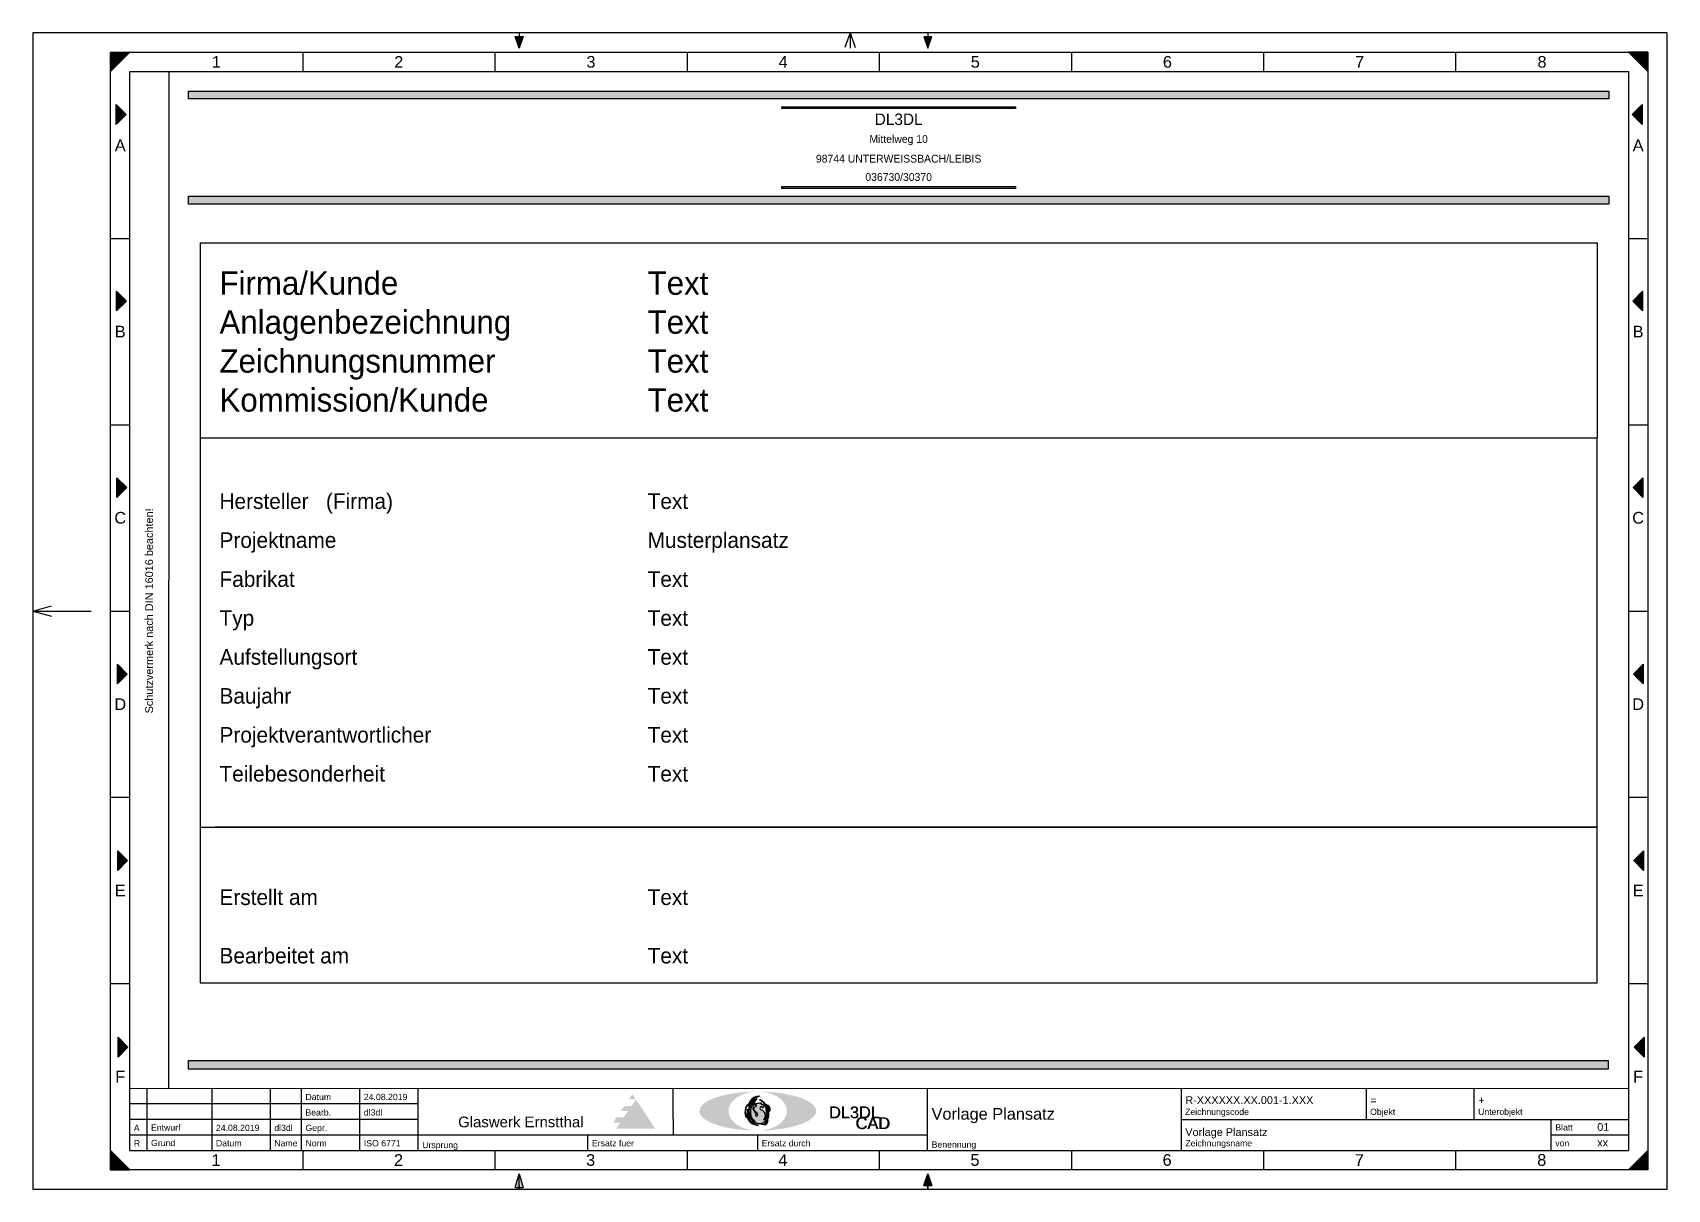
# Model space of a CAD drawing. Header units: millimetres. Extents: x 0 to 1320, y 0 to 297.
# Drawn here: x 0 to 420, y 0 to 297 of the extents above; entities that cross this region are included whole.
import ezdxf
from ezdxf.enums import TextEntityAlignment as Align

# ---------------------------------------------------------------- set-up
doc = ezdxf.new("R2010")
doc.units = ezdxf.units.MM
doc.layers.get('0').update_dxf_attribs({"lineweight": 25, "true_color": 0xffffff})
for name, color, linetype, true_color in [('Blattrand', 2, 'Continuous', 0xffff00), ('DB_Form', 30, 'Continuous', 0xff7f00), ('DB_Logo', 30, 'Continuous', 0xff7f00), ('DB_txt_Vorgabe', 30, 'Continuous', 0xff7f00), ('Dreiecke', 1, 'Continuous', 0xff0000), ('Faltung Lochung', 5, 'Continuous', 0x0000ff), ('Logo', 5, 'Continuous', 0x0000ff), ('Logo GWE1', 78, 'Continuous', 0x132600), ('Logo Text', 1, 'Continuous', 0xff0000), ('Logo_a', 1, 'Continuous', 0xff0000), ('Logo_b', 30, 'Continuous', 0xff7f00), ('Logo_c', 18, 'Continuous', 0x260000), ('pfoenix', 98, 'Continuous', 0x002600), ('PK Text Vorgabe', 1, 'Continuous', 0xff0000), ('Plankopf_elt', 5, 'Continuous', 0x0000ff), ('Rahmen Doppelt', 5, 'Continuous', 0x0000ff), ('Rahmen Raster', 5, 'Continuous', 0x0000ff), ('Rahmen Raster Text', 5, 'Continuous', 0x0000ff), ('Schutzvermerk', 5, 'Continuous', 0x0000ff), ('Zeichnung Raster', 30, 'Continuous', 0xff7f00)]:
    doc.layers.add(name, color=color, linetype=linetype, true_color=true_color)
doc.layers.add('PK Text ausgefuellt', color=98, linetype='Continuous', lineweight=25, true_color=0x002600)
doc.styles.add('textstyle100', font='')
doc.styles.add('textstyle101', font='')
doc.styles.add('textstyle102', font='')
doc.styles.add('textstyle103', font='')
doc.styles.add('textstyle104', font='')
doc.styles.add('textstyle105', font='')
doc.styles.add('textstyle106', font='')
doc.styles.add('textstyle107', font='')
doc.styles.add('textstyle108', font='')
doc.styles.add('textstyle109', font='')
doc.styles.add('textstyle110', font='')
doc.styles.add('textstyle111', font='')
doc.styles.add('textstyle112', font='')
doc.styles.add('textstyle113', font='')
doc.styles.add('textstyle114', font='')
doc.styles.add('textstyle115', font='')
doc.styles.add('textstyle116', font='')
doc.styles.add('textstyle117', font='')
doc.styles.add('textstyle118', font='')
doc.styles.add('textstyle119', font='')
doc.styles.add('textstyle120', font='')
doc.styles.add('textstyle121', font='')
doc.styles.add('textstyle122', font='')
doc.styles.add('textstyle123', font='')
doc.styles.add('textstyle124', font='')
doc.styles.add('textstyle125', font='')
doc.styles.add('textstyle126', font='')
doc.styles.add('textstyle127', font='')
doc.styles.add('textstyle128', font='')
doc.styles.add('textstyle129', font='')
doc.styles.add('textstyle130', font='')
doc.styles.add('textstyle131', font='')
doc.styles.add('textstyle132', font='')
doc.styles.add('textstyle133', font='')
doc.styles.add('textstyle134', font='')
doc.styles.add('textstyle135', font='')
doc.styles.add('textstyle136', font='')
doc.styles.add('textstyle137', font='')
doc.styles.add('textstyle138', font='')
doc.styles.add('textstyle139', font='')
doc.styles.add('textstyle140', font='')
doc.styles.add('textstyle141', font='')
doc.styles.add('textstyle142', font='')
doc.styles.add('textstyle143', font='')
doc.styles.add('textstyle144', font='')
doc.styles.add('textstyle145', font='')
doc.styles.add('textstyle146', font='')
doc.styles.add('textstyle147', font='')
doc.styles.add('textstyle148', font='')
doc.styles.add('textstyle149', font='')
doc.styles.add('textstyle150', font='')
doc.styles.add('textstyle151', font='')
doc.styles.add('textstyle152', font='')
doc.styles.add('textstyle153', font='')
doc.styles.add('textstyle56', font='')
doc.styles.add('textstyle57', font='')
doc.styles.add('textstyle58', font='')
doc.styles.add('textstyle59', font='')
doc.styles.add('textstyle60', font='')
doc.styles.add('textstyle61', font='')
doc.styles.add('textstyle62', font='')
doc.styles.add('textstyle63', font='')
doc.styles.add('textstyle64', font='')
doc.styles.add('textstyle65', font='')
doc.styles.add('textstyle66', font='')
doc.styles.add('textstyle67', font='')
doc.styles.add('textstyle68', font='')
doc.styles.add('textstyle69', font='')
doc.styles.add('textstyle70', font='')
doc.styles.add('textstyle71', font='')
doc.styles.add('textstyle72', font='')
doc.styles.add('textstyle73', font='')
doc.styles.add('textstyle74', font='')
doc.styles.add('textstyle75', font='')
doc.styles.add('textstyle76', font='')
doc.styles.add('textstyle77', font='')
doc.styles.add('textstyle78', font='')
doc.styles.add('textstyle79', font='')
doc.styles.add('textstyle80', font='')
doc.styles.add('textstyle81', font='')
doc.styles.add('textstyle82', font='')
doc.styles.add('textstyle83', font='')
doc.styles.add('textstyle84', font='')
doc.styles.add('textstyle85', font='')
doc.styles.add('textstyle86', font='')
doc.styles.add('textstyle87', font='')
doc.styles.add('textstyle88', font='')
doc.styles.add('textstyle89', font='')
doc.styles.add('textstyle90', font='')
doc.styles.add('textstyle91', font='')
doc.styles.add('textstyle92', font='')
doc.styles.add('textstyle93', font='')
doc.styles.add('textstyle94', font='')
doc.styles.add('textstyle95', font='')
doc.styles.add('textstyle96', font='')
doc.styles.add('textstyle97', font='')
doc.styles.add('textstyle98', font='')
doc.styles.add('textstyle99', font='')
doc.styles.get('textstyle100').set_extended_font_data('Liberation Sans')
doc.styles.get('textstyle101').set_extended_font_data('Liberation Sans')
doc.styles.get('textstyle102').set_extended_font_data('Liberation Sans')
doc.styles.get('textstyle103').set_extended_font_data('Liberation Sans')
doc.styles.get('textstyle104').set_extended_font_data('Liberation Sans')
doc.styles.get('textstyle105').set_extended_font_data('Liberation Sans')
doc.styles.get('textstyle106').set_extended_font_data('Liberation Sans')
doc.styles.get('textstyle107').set_extended_font_data('Liberation Sans')
doc.styles.get('textstyle108').set_extended_font_data('Liberation Sans')
doc.styles.get('textstyle109').set_extended_font_data('Liberation Sans')
doc.styles.get('textstyle110').set_extended_font_data('Liberation Sans')
doc.styles.get('textstyle111').set_extended_font_data('Liberation Sans')
doc.styles.get('textstyle112').set_extended_font_data('Liberation Sans')
doc.styles.get('textstyle113').set_extended_font_data('Liberation Sans')
doc.styles.get('textstyle114').set_extended_font_data('Liberation Sans')
doc.styles.get('textstyle115').set_extended_font_data('Liberation Sans')
doc.styles.get('textstyle116').set_extended_font_data('Liberation Sans')
doc.styles.get('textstyle117').set_extended_font_data('Liberation Sans')
doc.styles.get('textstyle118').set_extended_font_data('Liberation Sans')
doc.styles.get('textstyle119').set_extended_font_data('Liberation Sans')
doc.styles.get('textstyle120').set_extended_font_data('Liberation Sans')
doc.styles.get('textstyle121').set_extended_font_data('Liberation Sans')
doc.styles.get('textstyle122').set_extended_font_data('Liberation Sans')
doc.styles.get('textstyle123').set_extended_font_data('Liberation Sans')
doc.styles.get('textstyle124').set_extended_font_data('Liberation Sans')
doc.styles.get('textstyle125').set_extended_font_data('Liberation Sans')
doc.styles.get('textstyle126').set_extended_font_data('Liberation Sans')
doc.styles.get('textstyle127').set_extended_font_data('Liberation Sans')
doc.styles.get('textstyle128').set_extended_font_data('Liberation Sans')
doc.styles.get('textstyle129').set_extended_font_data('Liberation Sans')
doc.styles.get('textstyle130').set_extended_font_data('Liberation Sans')
doc.styles.get('textstyle131').set_extended_font_data('Liberation Sans')
doc.styles.get('textstyle132').set_extended_font_data('Liberation Sans')
doc.styles.get('textstyle133').set_extended_font_data('Liberation Sans')
doc.styles.get('textstyle134').set_extended_font_data('Liberation Sans')
doc.styles.get('textstyle135').set_extended_font_data('Liberation Sans')
doc.styles.get('textstyle136').set_extended_font_data('LiberationSans-Regular.ttf')
doc.styles.get('textstyle137').set_extended_font_data('Liberation Sans')
doc.styles.get('textstyle138').set_extended_font_data('Liberation Sans')
doc.styles.get('textstyle139').set_extended_font_data('Liberation Sans')
doc.styles.get('textstyle140').set_extended_font_data('Liberation Sans')
doc.styles.get('textstyle141').set_extended_font_data('Liberation Sans')
doc.styles.get('textstyle142').set_extended_font_data('Liberation Sans')
doc.styles.get('textstyle143').set_extended_font_data('Liberation Sans')
doc.styles.get('textstyle144').set_extended_font_data('Liberation Sans')
doc.styles.get('textstyle145').set_extended_font_data('Liberation Sans')
doc.styles.get('textstyle146').set_extended_font_data('Liberation Sans')
doc.styles.get('textstyle147').set_extended_font_data('Liberation Sans')
doc.styles.get('textstyle148').set_extended_font_data('Liberation Sans')
doc.styles.get('textstyle149').set_extended_font_data('Liberation Sans')
doc.styles.get('textstyle150').set_extended_font_data('Liberation Sans')
doc.styles.get('textstyle151').set_extended_font_data('Liberation Sans')
doc.styles.get('textstyle152').set_extended_font_data('Liberation Sans')
doc.styles.get('textstyle153').set_extended_font_data('Liberation Sans')
doc.styles.get('textstyle56').set_extended_font_data('textstyle109')
doc.styles.get('textstyle57').set_extended_font_data('textstyle112')
doc.styles.get('textstyle58').set_extended_font_data('textstyle111')
doc.styles.get('textstyle59').set_extended_font_data('textstyle108')
doc.styles.get('textstyle60').set_extended_font_data('textstyle118')
doc.styles.get('textstyle61').set_extended_font_data('textstyle110')
doc.styles.get('textstyle62').set_extended_font_data('textstyle124')
doc.styles.get('textstyle63').set_extended_font_data('textstyle121')
doc.styles.get('textstyle64').set_extended_font_data('textstyle122')
doc.styles.get('textstyle65').set_extended_font_data('textstyle120')
doc.styles.get('textstyle66').set_extended_font_data('textstyle117')
doc.styles.get('textstyle67').set_extended_font_data('textstyle114')
doc.styles.get('textstyle68').set_extended_font_data('textstyle119')
doc.styles.get('textstyle69').set_extended_font_data('textstyle116')
doc.styles.get('textstyle70').set_extended_font_data('textstyle113')
doc.styles.get('textstyle71').set_extended_font_data('textstyle123')
doc.styles.get('textstyle72').set_extended_font_data('textstyle115')
doc.styles.get('textstyle73').set_extended_font_data('textstyle130')
doc.styles.get('textstyle74').set_extended_font_data('textstyle131')
doc.styles.get('textstyle75').set_extended_font_data('textstyle128')
doc.styles.get('textstyle76').set_extended_font_data('textstyle129')
doc.styles.get('textstyle77').set_extended_font_data('textstyle127')
doc.styles.get('textstyle78').set_extended_font_data('textstyle125')
doc.styles.get('textstyle79').set_extended_font_data('textstyle126')
doc.styles.get('textstyle80').set_extended_font_data('textstyle133')
doc.styles.get('textstyle81').set_extended_font_data('textstyle134')
doc.styles.get('textstyle82').set_extended_font_data('textstyle132')
doc.styles.get('textstyle83').set_extended_font_data('textstyle135')
doc.styles.get('textstyle84').set_extended_font_data('textstyle202')
doc.styles.get('textstyle85').set_extended_font_data('textstyle204')
doc.styles.get('textstyle86').set_extended_font_data('textstyle201')
doc.styles.get('textstyle87').set_extended_font_data('textstyle203')
doc.styles.get('textstyle88').set_extended_font_data('Liberation Sans')
doc.styles.get('textstyle89').set_extended_font_data('LiberationSans-Regular.ttf')
doc.styles.get('textstyle90').set_extended_font_data('LiberationSans-Regular.ttf')
doc.styles.get('textstyle91').set_extended_font_data('LiberationSans-Regular.ttf')
doc.styles.get('textstyle92').set_extended_font_data('LiberationSans-Regular.ttf')
doc.styles.get('textstyle93').set_extended_font_data('LiberationSans-Regular.ttf')
doc.styles.get('textstyle94').set_extended_font_data('LiberationSans-Regular.ttf')
doc.styles.get('textstyle95').set_extended_font_data('LiberationSans-Regular.ttf')
doc.styles.get('textstyle96').set_extended_font_data('LiberationSans-Regular.ttf')
doc.styles.get('textstyle97').set_extended_font_data('Liberation Sans')
doc.styles.get('textstyle98').set_extended_font_data('LiberationSans-Regular.ttf')
doc.styles.get('textstyle99').set_extended_font_data('LiberationSans-Regular.ttf')

msp = doc.modelspace()

# ---------------------------------------------------------------- hatches: boundary and pattern name
at = {"layer": 'DB_Form', "linetype": 'BYBLOCK'}
h = msp.add_hatch(color=256, dxfattribs=at)
edge = h.paths.add_edge_path()
h.paths.add_polyline_path([(405, 280), (405, 282), (40, 282), (40, 280)])
h = msp.add_hatch(color=256, dxfattribs=at)
edge = h.paths.add_edge_path()
h.paths.add_polyline_path([(405, 253), (405, 255), (40, 255), (40, 253)])
h = msp.add_hatch(color=256, dxfattribs=at)
edge = h.paths.add_edge_path()
h.paths.add_polyline_path([(404.92, 30.96), (404.92, 32.96), (39.92, 32.96), (39.92, 30.96)])
at = {"layer": 'DB_Logo', "linetype": 'BYBLOCK'}
h = msp.add_hatch(color=256, dxfattribs=at)
edge = h.paths.add_edge_path()
h.paths.add_polyline_path([(252.5, 277.5), (252.5, 278), (222.5, 278), (192.5, 278), (192.5, 277.5)])
h = msp.add_hatch(color=256, dxfattribs=at)
edge = h.paths.add_edge_path()
h.paths.add_polyline_path([(252.5, 257), (252.5, 257.5), (222.5, 257.5), (192.5, 257.5), (192.5, 257)])
at = {"layer": 'Dreiecke'}
for points in [[(21.47, 273.47), (24, 276), (21.47, 278.53)], [(413.53, 278.53), (411, 276), (413.53, 273.47)], [(21.56, 225.56), (24.1, 228.1), (21.56, 230.63)], [(413.63, 230.63), (411.1, 228.1), (413.63, 225.56)], [(21.66, 177.66), (24.19, 180.2), (21.66, 182.73)], [(413.73, 182.73), (411.19, 180.2), (413.73, 177.66)], [(21.76, 129.76), (24.29, 132.3), (21.76, 134.83)], [(413.82, 134.83), (411.29, 132.3), (413.82, 129.76)], [(21.85, 81.86), (24.39, 84.39), (21.85, 86.93)], [(413.92, 86.93), (411.39, 84.39), (413.92, 81.86)], [(21.95, 33.96), (24.48, 36.49), (21.95, 39.03)], [(414.02, 39.03), (411.48, 36.49), (414.02, 33.96)]]:
    msp.add_hatch(color=256, dxfattribs=at).paths.add_polyline_path(points)
at = {"layer": 'Faltung Lochung'}
for points in [[(126, 296), (125, 293), (124, 296)], [(229, 296), (230, 293), (231, 296)], [(229, 1), (230, 4), (231, 1)]]:
    msp.add_hatch(color=256, dxfattribs=at).paths.add_polyline_path(points)
h = msp.add_hatch(color=256, dxfattribs=at)
h.paths.add_polyline_path([(124, 0.5), (125, 4), (126, 0.5)])
h.paths.add_polyline_path([(229, 1), (230, 4), (231, 1)])
at = {"layer": 'Logo GWE1', "linetype": 'Continuous', "lineweight": 25, "ltscale": 0.5, "true_color": 0x004c13}
msp.add_hatch(color=106, dxfattribs=at).paths.add_polyline_path([(154.08, 24.43), (153.16, 23.09), (154.97, 23.09), (153.84, 21.4), (152.01, 21.4), (151.14, 20.13), (152.99, 20.13), (151.9, 18.49), (150.02, 18.49), (149.15, 17.13), (150.99, 17.13), (149.96, 15.58), (159.95, 15.58)])
at = {"layer": 'Logo_a'}
h = msp.add_hatch(color=256, dxfattribs=at)
edge = h.paths.add_edge_path()
edge.add_ellipse((186.3, 20.09), major_axis=(12.5, 0), ratio=0.4, start_angle=0, end_angle=360)
edge = h.paths.add_edge_path()
edge.add_ellipse((186.3, 20.09), major_axis=(10, 0), ratio=0.5, start_angle=0, end_angle=360)
at = {"layer": 'Logo_b'}
h = msp.add_hatch(color=256, dxfattribs=at)
edge = h.paths.add_edge_path()
edge.add_ellipse((186.3, 20.09), major_axis=(10, 0), ratio=0.5, start_angle=0, end_angle=360)
edge = h.paths.add_edge_path()
edge.add_ellipse((186.3, 20.09), major_axis=(7.5, 0), ratio=0.666667, start_angle=0, end_angle=360)
at = {"layer": 'Logo_c'}
h = msp.add_hatch(color=256, dxfattribs=at)
edge = h.paths.add_edge_path()
edge.add_ellipse((186.3, 20.09), major_axis=(12.5, 0), ratio=0.4, start_angle=0, end_angle=360)
edge = h.paths.add_edge_path()
edge.add_ellipse((186.3, 20.09), major_axis=(15, 0), ratio=0.333333, start_angle=0, end_angle=360)
at = {"layer": 'pfoenix'}
h = msp.add_hatch(color=256, dxfattribs=at)
edge = h.paths.add_edge_path()
edge.add_spline(control_points=[(183.82, 21.9), (182.49, 20.64), (183.14, 18.52), (183.43, 18.37)], knot_values=[0, 0, 0, 0, 1, 1, 1, 1], degree=3, periodic=0)
edge.add_spline(control_points=[(183.43, 18.37), (183.34, 18.45), (182.69, 20.57), (183.82, 21.9)], knot_values=[0, 0, 0, 0, 1, 1, 1, 1], degree=3, periodic=0)
h = msp.add_hatch(color=256, dxfattribs=at)
edge = h.paths.add_edge_path()
edge.add_spline(control_points=[(185.63, 19.61), (185.96, 19.4), (185.73, 19.01), (185.73, 19.01), (185.73, 19.01), (185.81, 18.81), (186.33, 18.8), (186.25, 19.29), (186.15, 19.61), (185.72, 20.04), (185.38, 20.33), (185.25, 20.72), (185.51, 21.12), (185.92, 21.39), (186, 21.5), (185.94, 21.64), (185.7, 21.63), (185.49, 21.58), (185.31, 21.67), (185.35, 21.97), (185.63, 22.1), (185.63, 22.12), (185.63, 22.1), (185.56, 21.98), (185.44, 21.89), (185.54, 21.8), (185.86, 21.89), (186.23, 22.09), (186.9, 22.23), (187.15, 22.2), (187.18, 22.14), (187.21, 21.92), (187.13, 21.75), (187.46, 21.78), (187.69, 21.68), (187.88, 21.48), (187.84, 21.17), (187.62, 20.89), (187.53, 20.82), (187.53, 20.82), (187.5, 20.98), (187.45, 21.16), (187.25, 21.2), (186.98, 21.15), (186.86, 20.89), (186.87, 20.56), (187.11, 20.46), (187.6, 20.29), (187.84, 19.99)], knot_values=[0, 0, 0, 0, 1, 2, 3, 4, 5, 6, 7, 8, 9, 10, 11, 12, 13, 14, 15, 16, 17, 18, 19, 20, 21, 22, 23, 24, 25, 26, 27, 28, 29, 30, 31, 32, 33, 34, 35, 36, 37, 38, 39, 40, 41, 42, 43, 44, 45, 46, 46, 46, 46], degree=3, periodic=0)
edge.add_spline(control_points=[(187.84, 19.99), (188.06, 19.6), (188.22, 19.06), (188.13, 18.53), (187.94, 18.06), (187.77, 17.77), (187.77, 17.77), (188.34, 18.11), (188.49, 18.69), (188.48, 19.14), (188.43, 19.27), (188.6, 18.97), (188.62, 18.44), (188.51, 18.1), (188.05, 17.25), (187.56, 16.93), (187.02, 16.78), (186.37, 16.78), (185.95, 16.98), (185.95, 16.98), (185.95, 16.98)], knot_values=[0, 0, 0, 0, 1, 2, 3, 4, 5, 6, 7, 8, 9, 10, 11, 12, 13, 14, 15, 16, 17, 18, 18, 18, 18], degree=3, periodic=0)
edge.add_spline(control_points=[(185.95, 16.98), (185.95, 16.98), (185.9, 16.95), (182.69, 20.64), (186.02, 23.3)], knot_values=[0, 0, 0, 0, 1, 2, 2, 2, 2], degree=3, periodic=0)
edge.add_spline(control_points=[(186.02, 23.3), (184.56, 21.4), (185.63, 19.61), (185.63, 19.61), (185.63, 19.61), (185.63, 19.61), (185.63, 19.61)], knot_values=[0, 0, 0, 0, 1, 2, 3, 4, 4, 4, 4], degree=3, periodic=0)
h = msp.add_hatch(color=256, dxfattribs=at)
edge = h.paths.add_edge_path()
edge.add_spline(control_points=[(185.53, 23.35), (183.88, 20.14), (185.42, 16.81), (185.41, 16.79), (185.41, 16.79), (183.03, 20.19), (185.53, 23.35), (185.53, 23.35), (185.53, 23.35)], knot_values=[0, 0, 0, 0, 1, 2, 3, 4, 5, 6, 6, 6, 6], degree=3, periodic=0)
h = msp.add_hatch(color=256, dxfattribs=at)
edge = h.paths.add_edge_path()
edge.add_spline(control_points=[(186.87, 23.95), (184.67, 23.42), (183.85, 21.3), (183.85, 21.3)], knot_values=[0, 0, 0, 0, 1, 1, 1, 1], degree=3, periodic=0)
edge.add_spline(control_points=[(183.85, 21.3), (183.88, 21.46), (184.18, 23.94), (186.87, 23.95)], knot_values=[0, 0, 0, 0, 1, 1, 1, 1], degree=3, periodic=0)
h = msp.add_hatch(color=256, dxfattribs=at)
edge = h.paths.add_edge_path()
edge.add_spline(control_points=[(188.34, 20.8), (188.38, 20.53), (188.41, 20.32), (188.44, 19.98), (188.44, 19.73), (188.44, 19.73), (188.44, 19.73), (188.56, 20.08), (188.56, 20.5), (188.47, 21.24), (188.24, 21.91), (188.03, 22.25), (187.47, 22.71), (186.72, 23.04), (186.72, 23.04), (186.72, 23.04)], knot_values=[0, 0, 0, 0, 1, 2, 3, 4, 5, 6, 7, 8, 9, 10, 11, 12, 13, 13, 13, 13], degree=3, periodic=0)
edge.add_spline(control_points=[(186.72, 23.04), (187.17, 22.81), (187.43, 22.55), (187.7, 22.21), (187.97, 21.85), (188.22, 21.28), (188.34, 20.8)], knot_values=[0, 0, 0, 0, 1, 2, 3, 4, 4, 4, 4], degree=3, periodic=0)
h = msp.add_hatch(color=256, dxfattribs=at)
edge = h.paths.add_edge_path()
edge.add_spline(control_points=[(189.05, 19.01), (189.03, 18.59), (188.9, 18.03), (188.72, 17.71), (188.33, 17.34), (188.1, 17.12), (188.1, 17.12), (188.26, 17.41), (188.48, 17.76), (188.61, 18.11), (188.62, 18.44), (188.47, 19.2)], knot_values=[0, 0, 0, 0, 1, 2, 3, 4, 5, 6, 7, 8, 9, 9, 9, 9], degree=3, periodic=0)
edge.add_spline(control_points=[(188.47, 19.2), (188.68, 19.31), (188.72, 19.54), (188.75, 20.24), (188.71, 20.87), (188.69, 21.21), (188.47, 21.88), (188.34, 21.97), (188.72, 21.49), (188.84, 21.16), (188.97, 20.69), (189.04, 20.23), (189.07, 19.6), (189.05, 19.01)], knot_values=[0, 0, 0, 0, 1, 2, 3, 4, 5, 6, 7, 8, 9, 10, 11, 11, 11, 11], degree=3, periodic=0)
h = msp.add_hatch(color=256, dxfattribs=at)
edge = h.paths.add_edge_path()
edge.add_spline(control_points=[(189.35, 19.97), (189.34, 20.41), (189.28, 20.7), (189.21, 21.03), (189.08, 21.3), (188.78, 21.72), (188.78, 21.72), (188.78, 21.72)], knot_values=[0, 0, 0, 0, 1, 2, 3, 4, 5, 5, 5, 5], degree=3, periodic=0)
edge.add_spline(control_points=[(188.78, 21.72), (189.48, 21.38), (189.35, 19.97), (189.35, 19.97), (189.35, 19.97)], knot_values=[0, 0, 0, 0, 1, 2, 2, 2, 2], degree=3, periodic=0)
h = msp.add_hatch(color=256, dxfattribs=at)
edge = h.paths.add_edge_path()
edge.add_spline(control_points=[(183.67, 20.57), (183.75, 17.43), (186.48, 16.35), (186.48, 16.35), (186.48, 16.35), (183.41, 17.11), (183.69, 20.53), (183.69, 20.53), (183.67, 20.57)], knot_values=[0, 0, 0, 0, 1, 2, 3, 4, 5, 6, 6, 6, 6], degree=3, periodic=0)
h = msp.add_hatch(color=256, dxfattribs=at)
edge = h.paths.add_edge_path()
edge.add_spline(control_points=[(187.35, 16.64), (187.65, 16.52), (188.14, 16.51), (188.41, 16.59), (188.66, 16.86), (188.81, 17.24), (188.83, 17.52), (188.86, 17.64), (188.86, 17.64), (188.86, 17.64), (188.76, 17.39), (188.68, 17.31), (188.48, 17.06), (188.27, 16.92), (188.07, 16.83), (187.76, 16.73), (187.46, 16.71), (187.35, 16.71), (187.24, 16.72), (187.24, 16.71), (187.24, 16.71), (187.3, 16.66), (187.35, 16.64), (187.35, 16.64), (187.35, 16.64)], knot_values=[0, 0, 0, 0, 1, 2, 3, 4, 5, 6, 7, 8, 9, 10, 11, 12, 13, 14, 15, 16, 17, 18, 19, 20, 21, 22, 22, 22, 22], degree=3, periodic=0)
at = {"layer": 'Rahmen Raster Text'}
for points in [[(20, 292), (20, 287), (25, 292)], [(415, 292), (410, 292), (415, 287)], [(20, 5), (25, 5), (20, 10)], [(20, 5), (25, 5), (20, 10)], [(415, 5), (415, 10), (410, 5)], [(415, 5), (415, 10), (410, 5)]]:
    msp.add_hatch(color=256, dxfattribs=at).paths.add_polyline_path(points)

# ---------------------------------------------------------------- linework, layer by layer
at = {"layer": 'Blattrand'}
for p, q in [((420, 297), (0, 297)), ((0, 297), (0, 0)), ((420, 0), (420, 297)), ((0, 0), (420, 0))]:
    msp.add_line(p, q, dxfattribs=at)
at = {"layer": 'DB_Form', "linetype": 'BYBLOCK'}
for p, q in [((40, 282), (405, 282)), ((40, 280), (40, 282)), ((405, 282), (405, 280)), ((405, 280), (40, 280)), ((40, 255), (405, 255)), ((40, 253), (40, 255)), ((405, 253), (40, 253)), ((405, 255), (405, 253)), ((43, 243), (402, 243)), ((43, 243), (43, 193)), ((402, 243), (402, 193)), ((43, 193), (402, 193)), ((43, 193), (43, 93)), ((402, 93), (402, 193)), ((43, 93), (402, 93)), ((43, 93), (43, 53)), ((402, 93), (46.84, 93)), ((402, 53), (402, 93)), ((43, 53), (402, 53)), ((404.92, 32.96), (39.92, 32.96)), ((39.92, 32.96), (39.92, 30.96)), ((39.92, 30.96), (404.92, 30.96)), ((404.92, 30.96), (404.92, 32.96))]:
    msp.add_line(p, q, dxfattribs=at)
at = {"layer": 'DB_Logo', "linetype": 'BYBLOCK'}
for p, q in [((192.5, 277.5), (192.5, 278)), ((192.5, 278), (222.5, 278)), ((252.5, 277.5), (192.5, 277.5)), ((222.5, 278), (252.5, 278)), ((252.5, 278), (252.5, 277.5)), ((192.5, 257), (192.5, 257.5)), ((192.5, 257.5), (222.5, 257.5)), ((252.5, 257), (192.5, 257)), ((222.5, 257.5), (252.5, 257.5)), ((252.5, 257.5), (252.5, 257))]:
    msp.add_line(p, q, dxfattribs=at)
at = {"layer": 'Dreiecke'}
for p, q in [((21.47, 273.47), (21.47, 278.53)), ((24, 276), (21.47, 278.53)), ((413.53, 278.53), (411, 276)), ((413.53, 278.53), (413.53, 273.47)), ((21.47, 273.47), (24, 276)), ((411, 276), (413.53, 273.47)), ((21.56, 225.56), (21.56, 230.63)), ((24.1, 228.1), (21.56, 230.63)), ((21.56, 225.56), (24.1, 228.1)), ((413.63, 230.63), (411.1, 228.1)), ((411.1, 228.1), (413.63, 225.56)), ((413.63, 230.63), (413.63, 225.56)), ((21.66, 177.66), (21.66, 182.73)), ((24.19, 180.2), (21.66, 182.73)), ((413.73, 182.73), (411.19, 180.2)), ((413.73, 182.73), (413.73, 177.66)), ((21.66, 177.66), (24.19, 180.2)), ((411.19, 180.2), (413.73, 177.66)), ((21.76, 129.76), (21.76, 134.83)), ((24.29, 132.3), (21.76, 134.83)), ((413.82, 134.83), (411.29, 132.3)), ((413.82, 134.83), (413.82, 129.76)), ((21.76, 129.76), (24.29, 132.3)), ((411.29, 132.3), (413.82, 129.76)), ((21.85, 81.86), (21.85, 86.93)), ((24.39, 84.39), (21.85, 86.93)), ((21.85, 81.86), (24.39, 84.39)), ((413.92, 86.93), (411.39, 84.39)), ((411.39, 84.39), (413.92, 81.86)), ((413.92, 86.93), (413.92, 81.86)), ((21.95, 33.96), (21.95, 39.03)), ((24.48, 36.49), (21.95, 39.03)), ((414.02, 39.03), (411.48, 36.49)), ((414.02, 39.03), (414.02, 33.96)), ((21.95, 33.96), (24.48, 36.49)), ((411.48, 36.49), (414.02, 33.96))]:
    msp.add_line(p, q, dxfattribs=at)
at = {"layer": 'Faltung Lochung'}
for p, q in [((124, 296), (126, 296)), ((125, 293), (124, 296)), ((125, 297), (125, 293)), ((125, 297), (125, 296)), ((126, 296), (125, 293)), ((210, 297), (208.63, 293.24)), ((210, 297), (210, 293)), ((210, 297), (211.37, 293.24)), ((229, 296), (231, 296)), ((229, 296), (230, 293)), ((230, 297), (230, 293)), ((230, 297), (230, 296)), ((230, 293), (231, 296)), ((0, 148.5), (4.83, 149.79)), ((0, 148.5), (15, 148.5)), ((0, 148.5), (4.83, 147.21)), ((124, 0.5), (125, 4)), ((124, 0.5), (126, 0.5)), ((125, 0), (125, 4)), ((125, 4), (126, 0.5)), ((125, 1), (125, 0)), ((229, 1), (230, 4)), ((229, 1), (231, 1)), ((230, 0), (230, 4)), ((230, 4), (231, 1)), ((230, 1), (230, 0))]:
    msp.add_line(p, q, dxfattribs=at)
at = {"layer": 'pfoenix'}
for points in [[(183.82, 21.9), (182.49, 20.64), (183.14, 18.52), (183.43, 18.37)], [(186.02, 23.3), (182.69, 20.64), (185.9, 16.95), (185.95, 16.98), (185.95, 16.98)], [(183.82, 21.9), (182.69, 20.57), (183.34, 18.45), (183.43, 18.37)], [(185.53, 23.35), (183.88, 20.14), (185.42, 16.81), (185.41, 16.79), (185.41, 16.79), (183.03, 20.19), (185.53, 23.35), (185.53, 23.35), (185.53, 23.35)], [(186.87, 23.95), (184.18, 23.94), (183.88, 21.46), (183.85, 21.3)], [(186.87, 23.95), (184.67, 23.42), (183.85, 21.3), (183.85, 21.3)], [(186.02, 23.3), (184.56, 21.4), (185.63, 19.61), (185.63, 19.61), (185.63, 19.61), (185.63, 19.61), (185.63, 19.61)], [(185.63, 19.61), (185.96, 19.4), (185.73, 19.01), (185.73, 19.01), (185.73, 19.01), (185.81, 18.81), (186.33, 18.8), (186.25, 19.29), (186.15, 19.61), (185.72, 20.04), (185.38, 20.33), (185.25, 20.72), (185.51, 21.12), (185.92, 21.39), (186, 21.5), (185.94, 21.64), (185.7, 21.63), (185.49, 21.58), (185.31, 21.67), (185.35, 21.97), (185.63, 22.1), (185.63, 22.12), (185.63, 22.1), (185.56, 21.98), (185.44, 21.89), (185.54, 21.8), (185.86, 21.89), (186.23, 22.09), (186.9, 22.23), (187.15, 22.2), (187.18, 22.14), (187.21, 21.92), (187.13, 21.75), (187.46, 21.78), (187.69, 21.68), (187.88, 21.48), (187.84, 21.17), (187.62, 20.89), (187.53, 20.82), (187.53, 20.82), (187.5, 20.98), (187.45, 21.16), (187.25, 21.2), (186.98, 21.15), (186.86, 20.89), (186.87, 20.56), (187.11, 20.46), (187.6, 20.29), (187.84, 19.99)], [(186.72, 23.04), (187.17, 22.81), (187.43, 22.55), (187.7, 22.21), (187.97, 21.85), (188.22, 21.28), (188.34, 20.8)], [(188.34, 20.8), (188.38, 20.53), (188.41, 20.32), (188.44, 19.98), (188.44, 19.73), (188.44, 19.73), (188.44, 19.73), (188.56, 20.08), (188.56, 20.5), (188.47, 21.24), (188.24, 21.91), (188.03, 22.25), (187.47, 22.71), (186.72, 23.04), (186.72, 23.04), (186.72, 23.04)], [(188.47, 19.2), (188.68, 19.31), (188.72, 19.54), (188.75, 20.24), (188.71, 20.87), (188.69, 21.21), (188.47, 21.88), (188.34, 21.97), (188.72, 21.49), (188.84, 21.16), (188.97, 20.69), (189.04, 20.23), (189.07, 19.6), (189.05, 19.01)], [(188.78, 21.72), (189.48, 21.38), (189.35, 19.97), (189.35, 19.97), (189.35, 19.97)], [(189.35, 19.97), (189.34, 20.41), (189.28, 20.7), (189.21, 21.03), (189.08, 21.3), (188.78, 21.72), (188.78, 21.72), (188.78, 21.72)], [(183.67, 20.57), (183.75, 17.43), (186.48, 16.35), (186.48, 16.35), (186.48, 16.35), (183.41, 17.11), (183.69, 20.53), (183.69, 20.53), (183.67, 20.57)], [(187.84, 19.99), (188.06, 19.6), (188.22, 19.06), (188.13, 18.53), (187.94, 18.06), (187.77, 17.77), (187.77, 17.77), (188.34, 18.11), (188.49, 18.69), (188.48, 19.14), (188.43, 19.27), (188.6, 18.97), (188.62, 18.44), (188.51, 18.1), (188.05, 17.25), (187.56, 16.93), (187.02, 16.78), (186.37, 16.78), (185.95, 16.98), (185.95, 16.98), (185.95, 16.98)], [(187.35, 16.64), (187.65, 16.52), (188.14, 16.51), (188.41, 16.59), (188.66, 16.86), (188.81, 17.24), (188.83, 17.52), (188.86, 17.64), (188.86, 17.64), (188.86, 17.64), (188.76, 17.39), (188.68, 17.31), (188.48, 17.06), (188.27, 16.92), (188.07, 16.83), (187.76, 16.73), (187.46, 16.71), (187.35, 16.71), (187.24, 16.72), (187.24, 16.71), (187.24, 16.71), (187.3, 16.66), (187.35, 16.64), (187.35, 16.64), (187.35, 16.64)], [(189.05, 19.01), (189.03, 18.59), (188.9, 18.03), (188.72, 17.71), (188.33, 17.34), (188.1, 17.12), (188.1, 17.12), (188.26, 17.41), (188.48, 17.76), (188.61, 18.11), (188.62, 18.44), (188.47, 19.2)]]:
    msp.add_open_spline(points, degree=3, dxfattribs=at)
at = {"layer": 'Plankopf_elt'}
for p, q in [((25, 21.96), (25, 25.96)), ((25, 25.96), (410, 25.84)), ((29.4, 22.07), (29.4, 25.91)), ((46.08, 22), (46.08, 25.84)), ((61.08, 22), (61.08, 25.84)), ((69.08, 22), (69.08, 25.84)), ((84.08, 22), (84.08, 25.84)), ((99.08, 22), (99.08, 25.84)), ((164.53, 22), (164.53, 25.84)), ((229.95, 21.88), (229.95, 25.84)), ((295.16, 21.88), (295.16, 25.84)), ((342.68, 17.92), (342.68, 25.84)), ((370.4, 17.92), (370.4, 25.84)), ((410, 25.84), (410, 10)), ((25, 22), (99.08, 22)), ((25, 17.96), (25, 21.96)), ((29.4, 18.07), (29.4, 22.07)), ((46.08, 18), (46.08, 22)), ((61.08, 18), (61.08, 22)), ((69.08, 18), (69.08, 22)), ((84.08, 18), (84.08, 22)), ((99.08, 18), (99.08, 22)), ((164.53, 18), (164.53, 22)), ((229.95, 17.92), (229.95, 21.88)), ((295.16, 17.92), (295.16, 21.88)), ((25, 18), (99.08, 18)), ((25, 13.96), (25, 17.96)), ((29.4, 14.07), (29.4, 18.07)), ((46.08, 14), (46.08, 18)), ((61.08, 14), (61.08, 18)), ((69.08, 14), (69.08, 18)), ((84.08, 14), (84.08, 18)), ((99.08, 14), (99.08, 18)), ((164.53, 18), (164.53, 14)), ((229.95, 13.96), (229.95, 17.92)), ((295.16, 13.96), (295.16, 17.92)), ((295.16, 17.92), (410, 17.92)), ((390.2, 13.96), (390.2, 17.92)), ((25, 9.96), (25, 13.96)), ((25, 13.96), (229.95, 13.96)), ((29.4, 10.07), (29.4, 14.07)), ((46.08, 10), (46.08, 14)), ((61.08, 10), (61.08, 14)), ((69.08, 10), (69.08, 14)), ((84.08, 10), (84.08, 14)), ((99.08, 10), (99.08, 14)), ((142.68, 10), (142.68, 14)), ((186.31, 10), (186.31, 13.96)), ((229.95, 10), (229.95, 13.96)), ((295.16, 10), (295.16, 13.96)), ((390.2, 10), (390.2, 13.96)), ((390.2, 13.96), (410, 13.96)), ((25, 10), (27.5, 10)), ((25, 10), (46.08, 10)), ((46.08, 10), (61.08, 10)), ((61.08, 10), (69.08, 10)), ((69.08, 10), (84.08, 10)), ((84.08, 10), (99.08, 10)), ((99.05, 10), (142.68, 10)), ((142.68, 10), (186.31, 10)), ((186.31, 10), (229.95, 10)), ((229.95, 10), (295.16, 10)), ((295.16, 10), (390.2, 10)), ((390.2, 10), (410, 10))]:
    msp.add_line(p, q, dxfattribs=at)
at = {"layer": 'Rahmen Doppelt'}
for p, q in [((20, 292), (415, 292)), ((20, 5), (20, 292)), ((415, 292), (415, 5)), ((25, 287), (410, 287)), ((25, 25.96), (25, 287)), ((410, 287), (410, 25.84)), ((415, 5), (20, 5))]:
    msp.add_line(p, q, dxfattribs=at)
at = {"layer": 'Rahmen Raster'}
for p, q in [((69.38, 292), (69.38, 287)), ((118.75, 292), (118.75, 287)), ((168.12, 292), (168.12, 287)), ((217.5, 292), (217.5, 287)), ((266.88, 292), (266.88, 287)), ((316.25, 292), (316.25, 287)), ((365.62, 292), (365.62, 287)), ((20, 244.17), (25, 244.17)), ((410, 244.17), (415, 244.17)), ((20, 196.33), (25, 196.33)), ((410, 196.33), (415, 196.33)), ((20, 148.5), (25, 148.5)), ((410, 148.5), (415, 148.5)), ((20, 100.67), (25, 100.67)), ((410, 100.67), (415, 100.67)), ((20, 52.83), (25, 52.83)), ((410, 52.83), (415, 52.83)), ((69.38, 10), (69.38, 5)), ((118.75, 10), (118.75, 5)), ((168.12, 10), (168.12, 5)), ((217.5, 10), (217.5, 5)), ((266.88, 10), (266.88, 5)), ((316.25, 10), (316.25, 5)), ((365.62, 10), (365.62, 5))]:
    msp.add_line(p, q, dxfattribs=at)
at = {"layer": 'Rahmen Raster Text'}
for p, q in [((20, 292), (20, 287)), ((20, 292), (25, 292)), ((25, 292), (20, 287)), ((415, 292), (410, 292)), ((415, 287), (410, 292)), ((415, 292), (415, 287)), ((20, 5), (20, 10)), ((20, 5), (20, 10)), ((20, 10), (25, 5)), ((20, 10), (25, 5)), ((410, 5), (415, 10)), ((410, 5), (415, 10)), ((415, 5), (415, 10)), ((415, 5), (415, 10)), ((20, 5), (25, 5)), ((20, 5), (25, 5)), ((415, 5), (410, 5)), ((415, 5), (410, 5))]:
    msp.add_line(p, q, dxfattribs=at)
at = {"layer": 'Schutzvermerk'}
msp.add_line((35, 287), (34.92, 25.96), dxfattribs=at)
at = {"layer": 'Zeichnung Raster', "linetype": 'BYBLOCK'}
msp.add_line((34.92, 25.96), (34.92, 25.96), dxfattribs=at)

# ---------------------------------------------------------------- texts
at = {"color": 106, "linetype": 'Continuous', "lineweight": 25, "ltscale": 0.5, "true_color": 0x004c13, "insert": (109.3, 18.67), "char_height": 2.75, "width": 34.1413, "attachment_point": 1, "style": 'textstyle88'}
msp.add_mtext('{Glaswerk Ernstthal}', dxfattribs=at)
at = {"layer": 'DB_Logo', "linetype": 'BYBLOCK'}
for s, height, style, p in [('DL3DL', 2.954, 'textstyle87', (222.5, 273.3)), ('Mittelweg 10', 2, 'textstyle86', (222.5, 268.71)), ('98744 UNTERWEISSBACH/LEIBIS', 2, 'textstyle84', (222.5, 263.65)), ('036730/30370', 2, 'textstyle85', (222.5, 258.95))]:
    msp.add_text(s, height=height, rotation=360, dxfattribs=dict(at, style=style)).set_placement(p, align=Align.CENTER)
at = {"layer": 'DB_txt_Vorgabe', "linetype": 'BYBLOCK'}
for s, height, style, p in [('Firma/Kunde', 6, 'textstyle62', (48, 229.7)), ('Text', 6, 'textstyle59', (158, 229.7)), ('Anlagenbezeichnung', 6, 'textstyle63', (48, 219.7)), ('Text', 6, 'textstyle58', (158, 219.7)), ('Zeichnungsnummer', 6, 'textstyle64', (48, 209.7)), ('Text', 6, 'textstyle61', (158, 209.7)), ('Kommission/Kunde', 6, 'textstyle77', (48, 199.7)), ('Text', 6, 'textstyle60', (158, 199.7)), ('Hersteller   (Firma)', 4, 'textstyle78', (48, 174.7)), ('Text', 4, 'textstyle66', (158, 174.7)), ('Projektname', 4, 'textstyle79', (48, 164.7)), ('Musterplansatz', 4, 'textstyle65', (158, 164.7)), ('Fabrikat', 4, 'textstyle73', (48, 154.7)), ('Text', 4, 'textstyle68', (158, 154.7)), ('Typ', 4, 'textstyle74', (48, 144.7)), ('Text', 4, 'textstyle67', (158, 144.7)), ('Aufstellungsort', 4, 'textstyle75', (48, 134.7)), ('Text', 4, 'textstyle70', (158, 134.7)), ('Baujahr', 4, 'textstyle76', (48, 124.7)), ('Text', 4, 'textstyle69', (158, 124.7)), ('Projektverantwortlicher', 4, 'textstyle80', (48, 114.7)), ('Text', 4, 'textstyle72', (158, 114.7)), ('Teilebesonderheit', 4, 'textstyle81', (48, 104.7)), ('Text', 4, 'textstyle71', (158, 104.7)), ('Erstellt am', 4, 'textstyle82', (48, 73)), ('Text', 4, 'textstyle57', (158, 73)), ('Bearbeitet am', 4, 'textstyle83', (48, 58)), ('Text', 4, 'textstyle56', (158, 58))]:
    msp.add_text(s, height=height, dxfattribs=dict(at, style=style)).set_placement(p)
at = {"layer": 'Logo', "linetype": 'BYBLOCK'}
for s, style, p in [('DL3DL', 'textstyle89', (204.68, 18.22)), ('CAD', 'textstyle90', (211.54, 15.45))]:
    msp.add_text(s, height=3, dxfattribs=dict(at, style=style)).set_placement(p)
at = {"layer": 'Logo Text', "linetype": 'BYBLOCK'}
for s, style, p in [('DL3DL', 'textstyle91', (204.58, 18.29)), ('CAD', 'textstyle92', (211.39, 15.49))]:
    msp.add_text(s, height=3, dxfattribs=dict(at, style=style)).set_placement(p)
at = {"layer": 'PK Text ausgefuellt'}
for s, insert, char_height, attachment_point, style in [('24.08.2019', (85.08, 22.88), 1.6, 7, 'textstyle113'), ('Vorlage Plansatz', (230.95, 18.92), 3, 4, 'textstyle103'), ('R-XXXXXX.XX.001-1.XXX', (296.16, 22.88), 2, 4, 'textstyle96'), ('=', (343.69, 22.88), 2, 4, 'textstyle98'), ('+', (371.44, 22.88), 2, 4, 'textstyle99'), ('dl3dl', (85.08, 18.92), 1.6, 7, 'textstyle109'), ('01', (402, 16), 2, 4, 'textstyle94'), ('A', (26, 14.96), 1.6, 7, 'textstyle110'), ('Entwurf', (30.4, 15.03), 1.6, 7, 'textstyle111'), ('24.08.2019', (47.08, 14.96), 1.6, 7, 'textstyle112'), ('dl3dl', (62.08, 14.96), 1.6, 7, 'textstyle107'), ('ISO 6771', (85.08, 11), 1.6, 7, 'textstyle108'), ('Vorlage Plansatz', (296.15, 14.39), 2, 4, 'textstyle97'), ('xx', (402, 12), 2, 4, 'textstyle93')]:
    msp.add_mtext(s, dxfattribs=dict(at, insert=insert, char_height=char_height, attachment_point=attachment_point, style=style))
at = {"layer": 'PK Text Vorgabe', "char_height": 1.6}
for s, insert, attachment_point, style in [('Datum', (70.08, 22.88), 7, 'textstyle121'), ('Bearb.', (70.08, 18.92), 7, 'textstyle120'), ('Zeichnungscode', (296.1, 20.69), 1, 'textstyle105'), ('Objekt', (343.63, 20.69), 1, 'textstyle106'), ('Unterobjekt', (371.38, 20.69), 1, 'textstyle100'), ('R', (26.01, 12.63), 1, 'textstyle123'), ('Grund', (30.41, 12.7), 1, 'textstyle122'), ('Datum', (47.09, 12.63), 1, 'textstyle124'), ('Name', (62.09, 12.63), 1, 'textstyle125'), ('Gepr.', (70.09, 14.48), 7, 'textstyle119'), ('Norm', (70.09, 12.63), 1, 'textstyle118'), ('Ersatz fuer', (143.69, 12.63), 1, 'textstyle116'), ('Ersatz durch', (187.3, 12.63), 1, 'textstyle115'), ('Zeichnungsname', (296.17, 12.63), 1, 'textstyle104'), ('Blatt', (391.23, 16.7), 1, 'textstyle101'), ('Ursprung', (100.08, 12.17), 1, 'textstyle117'), ('Benennung', (230.98, 12.29), 1, 'textstyle114'), ('von', (391.21, 12.63), 1, 'textstyle102')]:
    msp.add_mtext(s, dxfattribs=dict(at, insert=insert, attachment_point=attachment_point, style=style))
at = {"layer": 'Rahmen Raster Text', "char_height": 3, "attachment_point": 5}
for s, insert, style in [('1', (47.19, 289.5), 'textstyle137'), ('2', (94.06, 289.5), 'textstyle133'), ('3', (143.44, 289.5), 'textstyle135'), ('4', (192.81, 289.5), 'textstyle151'), ('5', (242.19, 289.5), 'textstyle153'), ('6', (291.56, 289.5), 'textstyle147'), ('7', (340.94, 289.5), 'textstyle149'), ('8', (387.81, 289.5), 'textstyle142'), ('A', (22.5, 268.08), 'textstyle145'), ('A', (412.5, 268.08), 'textstyle144'), ('B', (22.5, 220.25), 'textstyle139'), ('B', (412.5, 220.25), 'textstyle138'), ('C', (22.5, 172.42), 'textstyle141'), ('C', (412.5, 172.42), 'textstyle140'), ('D', (22.5, 124.58), 'textstyle129'), ('D', (412.5, 124.58), 'textstyle128'), ('E', (22.5, 76.75), 'textstyle131'), ('E', (412.5, 76.75), 'textstyle130'), ('F', (22.5, 28.92), 'textstyle127'), ('F', (412.5, 28.92), 'textstyle126'), ('1', (47.11, 7.51), 'textstyle136'), ('2', (93.99, 7.51), 'textstyle132'), ('3', (143.36, 7.51), 'textstyle134'), ('4', (192.74, 7.51), 'textstyle150'), ('5', (242.11, 7.51), 'textstyle152'), ('6', (291.49, 7.51), 'textstyle146'), ('7', (340.86, 7.51), 'textstyle148'), ('8', (387.74, 7.51), 'textstyle143')]:
    msp.add_mtext(s, dxfattribs=dict(at, insert=insert, style=style))
at = {"layer": 'Schutzvermerk', "insert": (28.92, 148.53), "char_height": 2, "attachment_point": 2, "rotation": 90, "style": 'textstyle95'}
msp.add_mtext('Schutzvermerk nach DIN 16016 beachten!', dxfattribs=at)

doc.saveas('drawing.dxf')
